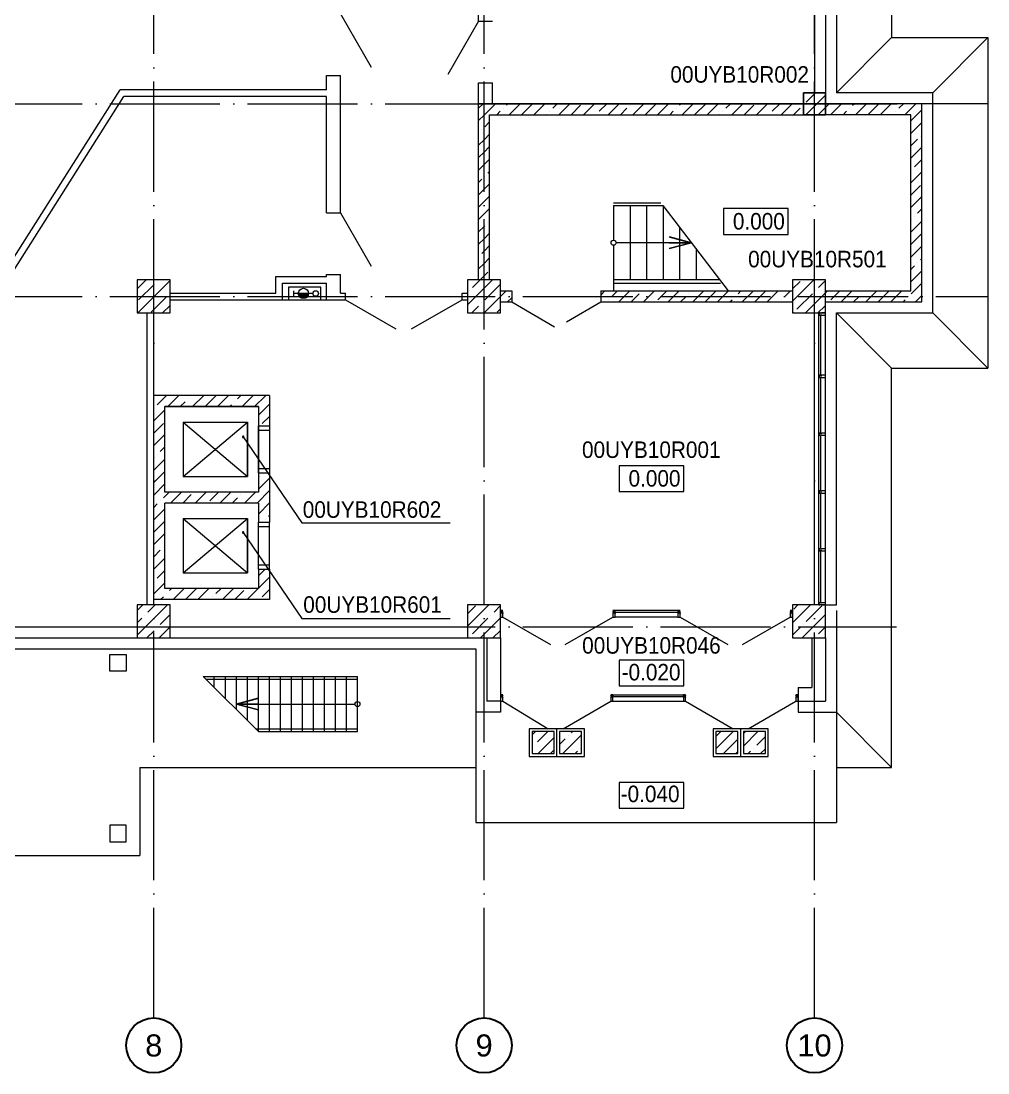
# Model space of a CAD drawing. Header units: millimetres. Extents: x 2259 to 76961, y 1004 to 49531.
# Drawn here: x 51649 to 69209, y 1004 to 20102 of the extents above; entities that cross this region are included whole.
import ezdxf
from ezdxf.enums import TextEntityAlignment as Align

# ---------------------------------------------------------------- set-up
doc = ezdxf.new("R2010")
doc.units = ezdxf.units.MM
doc.linetypes.add('OSEV', pattern=[25, 20, -2.5, 0, -2.5])
doc.layers.add('Подложки', color=252, linetype='Continuous', lineweight=5)
doc.styles.add('Arial 3', font='arial.ttf', dxfattribs={"height": 3})
doc.styles.add('ROOPPUR', font='arial.ttf', dxfattribs={"width": 0.7})

# ---------------------------------------------------------------- blocks, each defined once
blk = doc.blocks.new('ПЛАН НА ОТМ. 0.000')
at = {"layer": 'Подложки', "color": 252, "linetype": 'OSEV', "lineweight": 0}
for p, q in [((420, -70.981), (420, 360)), ((480, -70.981), (480, 360)), ((540, -70.981), (540, 360)), ((-88, 95), (555, 95)), ((-88, 60), (571.5, 60)), ((-88, 0), (554.902, 0))]:
    blk.add_line(p, q, dxfattribs=at)
at = {"layer": 'Подложки', "color": 253, "linetype": 'Continuous', "lineweight": 5}
for p, q in [((554, 226), (554, 107)), ((542, 128), (542, 93)), ((544, 128), (544, 97)), ((479, 110), (479, 117)), ((540, 117), (540, 97)), ((453.9, 111.3), (459.5, 101.601)), ((479, 110), (473.4, 100.301)), ((479, 110), (481.5, 110)), ((544, 97), (554, 107)), ((554, 107), (571.5, 107)), ((561.5, 97), (571.5, 107)), ((571.5, 107), (571.5, 56.74)), ((571.5, 107), (571.5, 47)), ((451.4, 97.5), (451.4, 100.1)), ((451.4, 100.1), (453.9, 100.1)), ((453.9, 75.2), (453.9, 100.1)), ((390.5, 60.6), (413.9, 97.5)), ((451.4, 97.5), (413.9, 97.5)), ((479, 63), (479, 98.8)), ((479, 98.8), (480.2, 98.8)), ((479, 98.8), (481.5, 98.8)), ((481.5, 95), (481.5, 98.8)), ((391.16, 59.4), (414.56, 96.3)), ((451.4, 96.3), (414.56, 96.3)), ((451.4, 75.2), (451.4, 96.3)), ((538, 97), (542, 97)), ((538, 93), (538, 97)), ((542, 97), (538, 97)), ((538, 97), (538, 93)), ((538, 93), (538, 97)), ((538, 97), (542, 97)), ((538.491, 95.3), (540, 96.809)), ((540, 96.809), (540.191, 97)), ((540.436, 95), (542, 96.564)), ((542, 97), (542, 93)), ((542, 93), (542, 97)), ((542, 97), (542, 93)), ((561.5, 97), (544, 97)), ((561.494, 57), (561.494, 97)), ((571.5, 95), (479, 95)), ((479, 95), (538, 95)), ((479, 94.18), (479.82, 95)), ((480, 92.935), (482.065, 95)), ((482.31, 93), (482.926, 93.616)), ((483.487, 94.177), (483.487, 94.177)), ((484.048, 94.739), (484.31, 95)), ((484.555, 93), (486.555, 95)), ((486.8, 93), (488.8, 95)), ((489.045, 93), (491.045, 95)), ((491.906, 93.616), (491.906, 93.616)), ((492.467, 94.177), (493.29, 95)), ((493.535, 93), (495.535, 95)), ((495.78, 93), (497.519, 94.739)), ((498.025, 93), (500.025, 95)), ((500.886, 93.616), (502.27, 95)), ((502.515, 93), (504.515, 95)), ((504.76, 93), (505.938, 94.177)), ((506.499, 94.739), (506.499, 94.739)), ((507.005, 93), (509.005, 95)), ((509.305, 93.055), (511.251, 95)), ((511.496, 93), (513.496, 95)), ((513.741, 93), (514.357, 93.616)), ((514.918, 94.177), (514.918, 94.177)), ((515.479, 94.739), (515.741, 95)), ((515.986, 93), (517.986, 95)), ((518.231, 93), (520.231, 95)), ((520.476, 93), (522.476, 95)), ((523.337, 93.616), (523.337, 93.616)), ((523.898, 94.177), (524.721, 95)), ((524.966, 93), (526.966, 95)), ((527.211, 93), (528.95, 94.739)), ((529.456, 93), (531.456, 95)), ((532.317, 93.616), (533.701, 95)), ((533.946, 93), (535.946, 95)), ((536.191, 93), (537.369, 94.177)), ((537.93, 94.739), (537.93, 94.739)), ((538.436, 93), (540, 94.564)), ((540, 94.564), (540.436, 95)), ((540.736, 93.055), (542, 94.319)), ((559.5, 95), (542, 95)), ((542, 94.319), (542.681, 95)), ((542.926, 93), (544.926, 95)), ((545.172, 93), (545.788, 93.616)), ((546.349, 94.177), (546.349, 94.177)), ((546.91, 94.739), (547.172, 95)), ((547.417, 93), (549.417, 95)), ((549.662, 93), (551.662, 95)), ((551.907, 93), (553.907, 95)), ((554.768, 93.616), (554.768, 93.616)), ((555.329, 94.177), (556.152, 95)), ((556.397, 93), (558.397, 95)), ((557.574, 91.932), (559.5, 93.858)), ((559.5, 59), (559.5, 95)), ((479, 91.935), (480, 92.935)), ((480.12, 90.81), (481, 91.69)), ((481, 63), (481, 93)), ((481, 93), (538, 93)), ((491.29, 93), (491.345, 93.055)), ((500.325, 93.055), (500.325, 93.055)), ((522.721, 93), (522.776, 93.055)), ((531.756, 93.055), (531.756, 93.055)), ((542, 93), (538, 93)), ((538, 93), (542, 93)), ((542, 93), (538, 93)), ((557.5, 93), (542, 93)), ((554.152, 93), (554.207, 93.055)), ((557.5, 61), (557.5, 93)), ((479.558, 90.249), (479.558, 90.249)), ((557.5, 89.613), (559.5, 91.613)), ((479, 87.445), (480, 88.445)), ((480, 88.445), (481, 89.445)), ((557.5, 87.368), (558.697, 88.565)), ((559.258, 89.126), (559.258, 89.126)), ((479, 85.2), (480, 86.2)), ((480, 86.2), (481, 87.2)), ((557.5, 85.123), (559.5, 87.123)), ((480, 83.955), (481, 84.955)), ((558.136, 83.513), (559.5, 84.878)), ((479, 82.955), (480, 83.955)), ((480.681, 82.391), (481, 82.71)), ((557.5, 80.633), (559.5, 82.633)), ((557.574, 82.952), (557.574, 82.952)), ((479, 80.71), (479.558, 81.268)), ((480, 79.465), (481, 80.465)), ((480.12, 81.83), (480.12, 81.83)), ((479, 78.465), (480, 79.465)), ((557.5, 78.388), (559.258, 80.146)), ((479, 76.22), (480, 77.22)), ((480, 77.22), (481, 78.22)), ((503.5, 77.002), (512.067, 77.002)), ((503.5, 76.502), (512.45, 76.502)), ((503.5, 76.502), (503.5, 70.232)), ((506.5, 76.502), (506.5, 63.002)), ((509.5, 76.502), (509.5, 63.002)), ((512.45, 76.502), (524.317, 61)), ((512.5, 76.437), (512.5, 63.002)), ((557.5, 76.143), (559.5, 78.143)), ((451.4, 75.2), (453.9, 75.2)), ((453.9, 75.2), (459.5, 65.501)), ((479, 73.975), (480, 74.975)), ((480, 74.975), (481, 75.975)), ((558.136, 74.533), (558.136, 74.533)), ((558.697, 75.094), (559.5, 75.898)), ((479, 71.73), (480, 72.73)), ((480, 72.73), (480.12, 72.849)), ((480.681, 73.411), (480.681, 73.411)), ((557.5, 73.898), (557.574, 73.972)), ((557.5, 71.652), (559.5, 73.652)), ((480, 70.485), (481, 71.485)), ((515.5, 72.491), (515.5, 63.002)), ((557.5, 69.407), (559.5, 71.407)), ((479, 69.485), (480, 70.485)), ((480, 68.24), (481, 69.24)), ((503.5, 69.301), (503.5, 63.002)), ((557.5, 67.162), (559.5, 69.162)), ((479.558, 67.798), (480, 68.24)), ((480, 65.995), (481, 66.995)), ((518.5, 68.599), (518.5, 63.002)), ((559.258, 66.675), (559.5, 66.917)), ((479, 64.995), (480, 65.995)), ((557.5, 64.917), (558.136, 65.553)), ((558.697, 66.114), (558.697, 66.114)), ((442.2, 60.6), (442.2, 63.6)), ((442.2, 63.6), (451.4, 63.6)), ((451.4, 63.6), (451.4, 64)), ((451.4, 64), (453.9, 64)), ((453.9, 60.6), (453.9, 64)), ((479.251, 63), (480, 63.749)), ((480, 63.749), (480.681, 64.43)), ((557.5, 62.672), (559.5, 64.672)), ((423, 63), (417, 63)), ((417, 63), (417, 57)), ((417, 61.366), (418.634, 63)), ((417.124, 57), (423, 62.876)), ((417.258, 59.379), (420.064, 62.185)), ((420.625, 62.746), (420.625, 62.746)), ((423, 57), (423, 63)), ((443.4, 59.4), (443.4, 62.4)), ((443.4, 62.4), (451.4, 62.4)), ((450.35, 61.7), (444.45, 61.7)), ((444.45, 61.7), (444.45, 59.4)), ((450.35, 59.4), (450.35, 61.7)), ((451.4, 59.4), (451.4, 62.4)), ((483, 63), (477, 63)), ((477, 63), (477, 57)), ((477, 62.995), (477.005, 63)), ((477, 58.504), (481.496, 63)), ((477.874, 61.624), (479.251, 63)), ((480.12, 59.379), (482.926, 62.185)), ((483, 57), (483, 63)), ((522.784, 63.002), (503.5, 63.002)), ((503.5, 63.002), (503.5, 61)), ((503.5, 62.435), (522.899, 62.435)), ((542, 63), (536, 63)), ((536, 63), (536, 57)), ((536, 59.133), (539.867, 63)), ((542, 63), (536, 63)), ((536, 63), (536, 57)), ((542, 63), (536, 63)), ((536, 63), (536, 57)), ((542, 63), (536, 63)), ((536, 63), (536, 57)), ((536, 61.378), (537.369, 62.746)), ((540.736, 61.624), (542, 62.888)), ((542, 57), (542, 63)), ((542, 57), (542, 63)), ((542, 57), (542, 63)), ((542, 57), (542, 63)), ((557.574, 60.501), (559.5, 62.427)), ((419.503, 57.134), (422.309, 59.94)), ((422.87, 60.501), (422.87, 60.501)), ((423, 60.6), (442.2, 60.6)), ((423, 59.4), (443.4, 59.4)), ((443.4, 59.4), (444.45, 59.4)), ((444.45, 59.4), (450.35, 59.4)), ((445.45, 60.05), (445.45, 61.05)), ((448.904, 60.55), (445.45, 60.55)), ((450.35, 59.4), (451.4, 59.4)), ((451.4, 59.4), (454.8, 59.4)), ((453.9, 60.6), (454.8, 60.6)), ((454.8, 59.4), (454.8, 60.6)), ((454.8, 59.4), (463.98, 54.1)), ((466.82, 54.1), (476, 59.4)), ((476, 60.6), (477, 60.6)), ((476, 59.4), (476, 60.6)), ((476, 59.4), (477, 59.4)), ((477.313, 61.063), (477.313, 61.063)), ((479.986, 57), (483, 60.014)), ((483, 61), (485, 61)), ((483, 61), (485, 61)), ((483, 60.014), (483.986, 61)), ((484.231, 59), (485, 59.769)), ((485, 61), (485, 59)), ((485, 61), (485, 59)), ((501.2, 61), (501.2, 59)), ((501.2, 61), (536, 61)), ((501.2, 60.254), (501.946, 61)), ((502.57, 59.379), (502.57, 59.379)), ((503.131, 59.94), (504.191, 61)), ((504.436, 59), (506.436, 61)), ((506.681, 59), (508.183, 60.501)), ((508.926, 59), (510.926, 61)), ((511.55, 59.379), (513.172, 61)), ((513.417, 59), (515.417, 61)), ((515.662, 59), (516.602, 59.94)), ((517.163, 60.501), (517.163, 60.501)), ((517.907, 59), (519.907, 61)), ((520.152, 59), (522.152, 61)), ((522.397, 59), (524.397, 61)), ((524.642, 59), (525.021, 59.379)), ((525.582, 59.94), (525.582, 59.94)), ((526.143, 60.501), (526.642, 61)), ((526.887, 59), (528.887, 61)), ((529.132, 59), (531.132, 61)), ((531.377, 59), (533.377, 61)), ((534.001, 59.379), (534.001, 59.379)), ((534.562, 59.94), (535.622, 61)), ((536.807, 57.695), (539.614, 60.501)), ((538.357, 57), (542, 60.643)), ((540.175, 61.063), (540.175, 61.063)), ((541.994, 61), (557.494, 61)), ((542, 60.643), (542.357, 61)), ((542.981, 59.379), (544.602, 61)), ((544.848, 59), (546.848, 61)), ((547.093, 59), (548.033, 59.94)), ((548.594, 60.501), (548.594, 60.501)), ((549.338, 59), (551.338, 61)), ((551.583, 59), (553.583, 61)), ((553.828, 59), (555.828, 61)), ((556.073, 59), (556.452, 59.379)), ((557.013, 59.94), (557.013, 59.94)), ((558.318, 59), (559.5, 60.182)), ((421.614, 57), (423, 58.386)), ((477.741, 57), (478.997, 58.256)), ((479.558, 58.818), (479.558, 58.818)), ((482.365, 57.134), (483, 57.769)), ((483, 59), (485, 59)), ((483, 59), (485, 59)), ((485, 59), (492.794, 54.5)), ((494.965, 55.4), (501.2, 59)), ((501.2, 59), (536, 59)), ((535.867, 59), (536, 59.133)), ((540.602, 57), (541.859, 58.256)), ((542, 59), (559.5, 59)), ((417, 57), (423, 57)), ((418.8, 4), (418.8, 57)), ((420, 4), (420, 57)), ((477, 57), (483, 57)), ((536, 57), (542, 57)), ((536, 57), (542, 57)), ((536, 57), (542, 57)), ((536, 57), (542, 57)), ((536.246, 57.134), (536.246, 57.134)), ((540, 4), (540, 57)), ((540.8, 4), (540.8, 57)), ((540.835, 57), (540.8, 57)), ((540.8, 57), (540.8, 56.6)), ((540.8, 56.6), (540.835, 56.6)), ((540.815, 56.95), (540.815, 56.98)), ((540.815, 56.98), (540.835, 56.98)), ((540.95, 56.95), (540.815, 56.95)), ((540.815, 56.62), (540.815, 56.65)), ((540.815, 56.65), (540.95, 56.65)), ((540.835, 56.62), (540.815, 56.62)), ((540.835, 56.98), (540.835, 57)), ((540.835, 56.6), (540.835, 56.62)), ((540.99, 57), (540.93, 57)), ((540.93, 57), (540.93, 56.98)), ((540.93, 56.98), (540.95, 56.98)), ((540.95, 56.62), (540.93, 56.62)), ((540.93, 56.62), (540.93, 56.6)), ((540.93, 56.6), (540.99, 56.6)), ((540.95, 56.98), (540.95, 56.95)), ((540.95, 56.65), (540.95, 56.62)), ((540.97, 56.95), (540.97, 56.98)), ((540.97, 56.98), (540.99, 56.98)), ((541.18, 56.95), (540.97, 56.95)), ((540.97, 56.62), (540.97, 56.65)), ((540.97, 56.65), (541.18, 56.65)), ((540.99, 56.62), (540.97, 56.62)), ((540.99, 56.98), (540.99, 57)), ((540.99, 56.6), (540.99, 56.62)), ((541.123, 45.65), (541.123, 56.65)), ((541.22, 57), (541.16, 57)), ((541.16, 57), (541.16, 56.98)), ((541.16, 56.98), (541.18, 56.98)), ((541.18, 56.62), (541.16, 56.62)), ((541.16, 56.62), (541.16, 56.6)), ((541.16, 56.6), (541.22, 56.6)), ((541.18, 56.98), (541.18, 56.95)), ((541.18, 56.65), (541.18, 56.62)), ((541.2, 56.95), (541.2, 56.98)), ((541.2, 56.98), (541.22, 56.98)), ((541.335, 56.95), (541.2, 56.95)), ((541.2, 56.62), (541.2, 56.65)), ((541.2, 56.65), (541.335, 56.65)), ((541.22, 56.62), (541.2, 56.62)), ((541.22, 56.98), (541.22, 57)), ((541.22, 56.6), (541.22, 56.62)), ((542, 57), (541.315, 57)), ((541.315, 57), (541.315, 56.98)), ((541.315, 56.98), (541.335, 56.98)), ((541.335, 56.62), (541.315, 56.62)), ((541.315, 56.62), (541.315, 56.6)), ((541.315, 56.6), (542, 56.6)), ((541.335, 56.98), (541.335, 56.95)), ((541.335, 56.65), (541.335, 56.62)), ((542, 4), (542, 57)), ((542, 56.6), (542, 57)), ((544.009, 4), (544.009, 57)), ((544.009, 57), (554, 47)), ((544.009, 57), (561.494, 57)), ((561.5, 57), (571.5, 47)), ((554, 47), (571.5, 47)), ((554, -25.5), (554, 47)), ((540.835, 45.7), (540.8, 45.7)), ((540.8, 45.7), (540.8, 45.3)), ((540.8, 45.3), (540.835, 45.3)), ((540.815, 45.65), (540.815, 45.68)), ((540.815, 45.68), (540.835, 45.68)), ((540.95, 45.65), (540.815, 45.65)), ((540.815, 45.32), (540.815, 45.35)), ((540.815, 45.35), (540.95, 45.35)), ((540.835, 45.32), (540.815, 45.32)), ((540.835, 45.68), (540.835, 45.7)), ((540.835, 45.3), (540.835, 45.32)), ((540.99, 45.7), (540.93, 45.7)), ((540.93, 45.7), (540.93, 45.68)), ((540.93, 45.68), (540.95, 45.68)), ((540.95, 45.32), (540.93, 45.32)), ((540.93, 45.32), (540.93, 45.3)), ((540.93, 45.3), (540.99, 45.3)), ((540.95, 45.68), (540.95, 45.65)), ((540.95, 45.35), (540.95, 45.32)), ((540.97, 45.65), (540.97, 45.68)), ((540.97, 45.68), (540.99, 45.68)), ((541.18, 45.65), (540.97, 45.65)), ((540.97, 45.32), (540.97, 45.35)), ((540.97, 45.35), (541.18, 45.35)), ((540.99, 45.32), (540.97, 45.32)), ((540.99, 45.68), (540.99, 45.7)), ((540.99, 45.3), (540.99, 45.32)), ((541.132, 35.15), (541.132, 45.35)), ((541.22, 45.7), (541.16, 45.7)), ((541.16, 45.7), (541.16, 45.68)), ((541.16, 45.68), (541.18, 45.68)), ((541.18, 45.32), (541.16, 45.32)), ((541.16, 45.32), (541.16, 45.3)), ((541.16, 45.3), (541.22, 45.3)), ((541.18, 45.68), (541.18, 45.65)), ((541.18, 45.35), (541.18, 45.32)), ((541.2, 45.65), (541.2, 45.68)), ((541.2, 45.68), (541.22, 45.68)), ((541.335, 45.65), (541.2, 45.65)), ((541.2, 45.32), (541.2, 45.35)), ((541.2, 45.35), (541.335, 45.35)), ((541.22, 45.32), (541.2, 45.32)), ((541.22, 45.68), (541.22, 45.7)), ((541.22, 45.3), (541.22, 45.32)), ((542, 45.7), (541.315, 45.7)), ((541.315, 45.7), (541.315, 45.68)), ((541.315, 45.68), (541.335, 45.68)), ((541.335, 45.32), (541.315, 45.32)), ((541.315, 45.32), (541.315, 45.3)), ((541.315, 45.3), (542, 45.3)), ((541.335, 45.68), (541.335, 45.65)), ((541.335, 45.35), (541.335, 45.32)), ((542, 45.3), (542, 45.7)), ((441, 42), (420, 42)), ((420, 5), (420, 42)), ((420, 41.916), (420.084, 42)), ((420.625, 40.296), (422.329, 42)), ((422.575, 40), (424.575, 42)), ((424.82, 40), (425.677, 40.857)), ((426.238, 41.418), (426.238, 41.418)), ((426.799, 41.98), (426.82, 42)), ((427.065, 40), (429.065, 42)), ((429.31, 40), (431.31, 42)), ((431.555, 40), (433.555, 42)), ((433.8, 40), (434.096, 40.296)), ((434.657, 40.857), (434.657, 40.857)), ((435.218, 41.418), (435.8, 42)), ((436.045, 40), (438.045, 42)), ((438.29, 40), (440.27, 41.98)), ((439, 38.465), (441, 40.465)), ((441, 42), (441, 36.5)), ((420, 37.425), (422, 39.425)), ((420.064, 39.735), (420.064, 39.735)), ((422, 24.5), (422, 40)), ((439, 40), (422, 40)), ((422, 40), (439, 40)), ((422, 24.5), (422, 40)), ((439, 40), (439, 36.5)), ((439, 40), (439, 36.5)), ((439, 38.2), (439, 27.3)), ((439.708, 36.928), (441, 38.22)), ((420, 35.18), (421.748, 36.928)), ((425.35, 37.2), (425.35, 27.3)), ((425.35, 37.2), (437, 37.2)), ((425.35, 37.2), (437, 27.3)), ((425.35, 27.3), (437, 37.2)), ((437, 27.3), (437, 37.2)), ((437, 27.3), (437, 37.2)), ((437, 27.3), (437, 37.2)), ((437, 37.2), (437, 27.3)), ((439, 28), (439, 36.5)), ((439, 36.5), (441, 36.5)), ((439, 36.5), (439, 28)), ((441, 36.5), (441, 28)), ((420, 32.935), (422, 34.935)), ((436.227, 34.5), (446.871, 18.894)), ((439, 35.75), (441, 35.75)), ((540.835, 35.2), (540.8, 35.2)), ((540.8, 35.2), (540.8, 34.8)), ((540.8, 34.8), (540.835, 34.8)), ((540.815, 35.15), (540.815, 35.18)), ((540.815, 35.18), (540.835, 35.18)), ((540.95, 35.15), (540.815, 35.15)), ((540.815, 34.82), (540.815, 34.85)), ((540.815, 34.85), (540.95, 34.85)), ((540.835, 34.82), (540.815, 34.82)), ((540.835, 35.18), (540.835, 35.2)), ((540.835, 34.8), (540.835, 34.82)), ((540.99, 35.2), (540.93, 35.2)), ((540.93, 35.2), (540.93, 35.18)), ((540.93, 35.18), (540.95, 35.18)), ((540.95, 34.82), (540.93, 34.82)), ((540.93, 34.82), (540.93, 34.8)), ((540.93, 34.8), (540.99, 34.8)), ((540.95, 35.18), (540.95, 35.15)), ((540.95, 34.85), (540.95, 34.82)), ((540.97, 35.15), (540.97, 35.18)), ((540.97, 35.18), (540.99, 35.18)), ((541.18, 35.15), (540.97, 35.15)), ((540.97, 34.82), (540.97, 34.85)), ((540.97, 34.85), (541.18, 34.85)), ((540.99, 34.82), (540.97, 34.82)), ((540.99, 35.18), (540.99, 35.2)), ((540.99, 34.8), (540.99, 34.82)), ((541.132, 24.65), (541.132, 34.85)), ((541.22, 35.2), (541.16, 35.2)), ((541.16, 35.2), (541.16, 35.18)), ((541.16, 35.18), (541.18, 35.18)), ((541.18, 34.82), (541.16, 34.82)), ((541.16, 34.82), (541.16, 34.8)), ((541.16, 34.8), (541.22, 34.8)), ((541.18, 35.18), (541.18, 35.15)), ((541.18, 34.85), (541.18, 34.82)), ((541.2, 35.15), (541.2, 35.18)), ((541.2, 35.18), (541.22, 35.18)), ((541.335, 35.15), (541.2, 35.15)), ((541.2, 34.82), (541.2, 34.85)), ((541.2, 34.85), (541.335, 34.85)), ((541.22, 34.82), (541.2, 34.82)), ((541.22, 35.18), (541.22, 35.2)), ((541.22, 34.8), (541.22, 34.82)), ((542, 35.2), (541.315, 35.2)), ((541.315, 35.2), (541.315, 35.18)), ((541.315, 35.18), (541.335, 35.18)), ((541.335, 34.82), (541.315, 34.82)), ((541.315, 34.82), (541.315, 34.8)), ((541.315, 34.8), (542, 34.8)), ((541.335, 35.18), (541.335, 35.15)), ((541.335, 34.85), (541.335, 34.82)), ((542, 34.8), (542, 35.2)), ((421.187, 31.877), (422, 32.69)), ((420, 30.69), (420.064, 30.754)), ((420.625, 31.316), (420.625, 31.316)), ((420, 28.445), (422, 30.445)), ((439, 28.75), (441, 28.75)), ((420, 26.2), (422, 28.2)), ((425.35, 27.3), (437, 27.3)), ((439, 28), (441, 28)), ((439, 28), (439, 24.5)), ((439, 28), (439, 24.5)), ((439, 27.24), (439.147, 27.387)), ((439, 27.3), (439, 26.3)), ((439, 24.995), (441, 26.995)), ((439.708, 27.948), (439.708, 27.948)), ((441, 28), (441, 19)), ((420, 23.955), (422, 25.955)), ((421.748, 23.458), (422.79, 24.5)), ((439, 24.5), (422, 24.5)), ((439, 24.5), (422, 24.5)), ((423.035, 22.5), (425.035, 24.5)), ((425.28, 22.5), (426.799, 24.019)), ((427.525, 22.5), (429.525, 24.5)), ((430.167, 22.897), (431.77, 24.5)), ((432.015, 22.5), (434.015, 24.5)), ((434.26, 22.5), (435.218, 23.458)), ((435.78, 24.019), (435.78, 24.019)), ((436.505, 22.5), (438.505, 24.5)), ((438.751, 22.5), (441, 24.749)), ((540.835, 24.7), (540.8, 24.7)), ((540.8, 24.7), (540.8, 24.3)), ((540.8, 24.3), (540.835, 24.3)), ((540.815, 24.65), (540.815, 24.68)), ((540.815, 24.68), (540.835, 24.68)), ((540.95, 24.65), (540.815, 24.65)), ((540.815, 24.32), (540.815, 24.35)), ((540.815, 24.35), (540.95, 24.35)), ((540.835, 24.32), (540.815, 24.32)), ((540.835, 24.68), (540.835, 24.7)), ((540.835, 24.3), (540.835, 24.32)), ((540.99, 24.7), (540.93, 24.7)), ((540.93, 24.7), (540.93, 24.68)), ((540.93, 24.68), (540.95, 24.68)), ((540.95, 24.32), (540.93, 24.32)), ((540.93, 24.32), (540.93, 24.3)), ((540.93, 24.3), (540.99, 24.3)), ((540.95, 24.68), (540.95, 24.65)), ((540.95, 24.35), (540.95, 24.32)), ((540.97, 24.65), (540.97, 24.68)), ((540.97, 24.68), (540.99, 24.68)), ((541.18, 24.65), (540.97, 24.65)), ((540.97, 24.32), (540.97, 24.35)), ((540.97, 24.35), (541.18, 24.35)), ((540.99, 24.32), (540.97, 24.32)), ((540.99, 24.68), (540.99, 24.7)), ((540.99, 24.3), (540.99, 24.32)), ((541.132, 14.15), (541.132, 24.35)), ((541.22, 24.7), (541.16, 24.7)), ((541.16, 24.7), (541.16, 24.68)), ((541.16, 24.68), (541.18, 24.68)), ((541.18, 24.32), (541.16, 24.32)), ((541.16, 24.32), (541.16, 24.3)), ((541.16, 24.3), (541.22, 24.3)), ((541.18, 24.68), (541.18, 24.65)), ((541.18, 24.35), (541.18, 24.32)), ((541.2, 24.65), (541.2, 24.68)), ((541.2, 24.68), (541.22, 24.68)), ((541.335, 24.65), (541.2, 24.65)), ((541.2, 24.32), (541.2, 24.35)), ((541.2, 24.35), (541.335, 24.35)), ((541.22, 24.32), (541.2, 24.32)), ((541.22, 24.68), (541.22, 24.7)), ((541.22, 24.3), (541.22, 24.32)), ((542, 24.7), (541.315, 24.7)), ((541.315, 24.7), (541.315, 24.68)), ((541.315, 24.68), (541.335, 24.68)), ((541.335, 24.32), (541.315, 24.32)), ((541.315, 24.32), (541.315, 24.3)), ((541.315, 24.3), (542, 24.3)), ((541.335, 24.68), (541.335, 24.65)), ((541.335, 24.35), (541.335, 24.32)), ((542, 24.3), (542, 24.7)), ((420, 21.71), (420.625, 22.335)), ((420, 19.465), (422, 21.465)), ((421.187, 22.897), (421.187, 22.897)), ((422, 7), (422, 22.5)), ((439, 22.5), (422, 22.5)), ((439, 20.504), (441, 22.504)), ((439, 22.5), (439, 19)), ((420.064, 17.284), (422, 19.22)), ((425.35, 19.7), (425.35, 9.8)), ((425.35, 19.7), (437, 19.7)), ((425.35, 19.7), (437, 9.8)), ((425.35, 9.8), (437, 19.7)), ((437, 9.8), (437, 19.7)), ((437, 9.8), (437, 19.7)), ((437, 9.8), (437, 19.7)), ((437, 19.7), (437, 9.8)), ((440.27, 19.529), (440.27, 19.529)), ((440.831, 20.09), (441, 20.259)), ((439, 10.5), (439, 19)), ((439, 19), (441, 19)), ((439, 18.25), (441, 18.25)), ((441, 10.5), (441, 19)), ((446.871, 18.894), (473.814, 18.894)), ((420, 14.975), (422, 16.975)), ((436.227, 17.153), (446.871, 1.547)), ((420, 12.73), (421.187, 13.916)), ((421.748, 14.478), (421.748, 14.478)), ((540.835, 14.2), (540.8, 14.2)), ((540.8, 14.2), (540.8, 13.8)), ((540.8, 13.8), (540.835, 13.8)), ((540.815, 14.15), (540.815, 14.18)), ((540.815, 14.18), (540.835, 14.18)), ((540.95, 14.15), (540.815, 14.15)), ((540.815, 13.82), (540.815, 13.85)), ((540.815, 13.85), (540.95, 13.85)), ((540.835, 13.82), (540.815, 13.82)), ((540.835, 14.18), (540.835, 14.2)), ((540.835, 13.8), (540.835, 13.82)), ((540.99, 14.2), (540.93, 14.2)), ((540.93, 14.2), (540.93, 14.18)), ((540.93, 14.18), (540.95, 14.18)), ((540.95, 13.82), (540.93, 13.82)), ((540.93, 13.82), (540.93, 13.8)), ((540.93, 13.8), (540.99, 13.8)), ((540.95, 14.18), (540.95, 14.15)), ((540.95, 13.85), (540.95, 13.82)), ((540.97, 14.15), (540.97, 14.18)), ((540.97, 14.18), (540.99, 14.18)), ((541.18, 14.15), (540.97, 14.15)), ((540.97, 13.82), (540.97, 13.85)), ((540.97, 13.85), (541.18, 13.85)), ((540.99, 13.82), (540.97, 13.82)), ((540.99, 14.18), (540.99, 14.2)), ((540.99, 13.8), (540.99, 13.82)), ((541.132, 4.35), (541.132, 13.85)), ((541.22, 14.2), (541.16, 14.2)), ((541.16, 14.2), (541.16, 14.18)), ((541.16, 14.18), (541.18, 14.18)), ((541.18, 13.82), (541.16, 13.82)), ((541.16, 13.82), (541.16, 13.8)), ((541.16, 13.8), (541.22, 13.8)), ((541.18, 14.18), (541.18, 14.15)), ((541.18, 13.85), (541.18, 13.82)), ((541.2, 14.15), (541.2, 14.18)), ((541.2, 14.18), (541.22, 14.18)), ((541.335, 14.15), (541.2, 14.15)), ((541.2, 13.82), (541.2, 13.85)), ((541.2, 13.85), (541.335, 13.85)), ((541.22, 13.82), (541.2, 13.82)), ((541.22, 14.18), (541.22, 14.2)), ((541.22, 13.8), (541.22, 13.82)), ((542, 14.2), (541.315, 14.2)), ((541.315, 14.2), (541.315, 14.18)), ((541.315, 14.18), (541.335, 14.18)), ((541.335, 13.82), (541.315, 13.82)), ((541.315, 13.82), (541.315, 13.8)), ((541.315, 13.8), (542, 13.8)), ((541.335, 14.18), (541.335, 14.15)), ((541.335, 13.85), (541.335, 13.82)), ((542, 13.8), (542, 14.2)), ((420, 10.485), (422, 12.485)), ((420.625, 8.865), (422, 10.24)), ((425.35, 9.8), (437, 9.8)), ((439, 11.25), (441, 11.25)), ((439, 10.5), (441, 10.5)), ((439, 10.5), (439, 7)), ((439, 9.279), (440.221, 10.5)), ((441, 10.5), (441, 5)), ((420, 5.995), (422, 7.995)), ((420.064, 8.304), (420.064, 8.304)), ((439, 7.034), (441, 9.034)), ((439, 7), (422, 7)), ((422.309, 6.059), (422.309, 6.059)), ((422.87, 6.62), (423.251, 7)), ((423.496, 5), (425.496, 7)), ((425.741, 5), (427.741, 7)), ((427.986, 5), (429.986, 7)), ((431.289, 6.059), (432.231, 7)), ((432.476, 5), (434.476, 7)), ((434.721, 5), (436.341, 6.62)), ((436.966, 5), (438.966, 7)), ((439.708, 5.497), (441, 6.789)), ((423.003, 4), (417.003, 4)), ((417.003, 4), (417.003, -2)), ((417.003, 2.998), (418.005, 4)), ((417.003, -1.492), (422.496, 4)), ((418.942, 2.691), (420.251, 4)), ((441, 5), (420, 5)), ((421.251, 5), (421.748, 5.497)), ((423.003, -2), (423.003, 4)), ((430.728, 5.497), (430.728, 5.497)), ((483, 4), (477, 4)), ((477, 4), (477, -2)), ((477, 0.133), (480.867, 4)), ((481.803, 2.691), (483, 3.888)), ((483, -2), (483, 4)), ((536, 0.761), (539.239, 4)), ((542, 4), (536, 4)), ((536, 4), (536, -2)), ((536.246, 3.252), (536.994, 4)), ((538.2, 4), (537.515, 4)), ((538.2, 4), (538.2, 4)), ((540.8, 4), (540.8, 4.4)), ((540.835, 4.4), (540.8, 4.4)), ((540.8, 4.4), (540.8, 4)), ((540.8, 4), (540.835, 4)), ((540.815, 4.35), (540.815, 4.38)), ((540.815, 4.38), (540.835, 4.38)), ((540.95, 4.35), (540.815, 4.35)), ((540.815, 4.02), (540.815, 4.05)), ((540.815, 4.05), (540.95, 4.05)), ((540.835, 4.02), (540.815, 4.02)), ((540.835, 4.38), (540.835, 4.4)), ((540.835, 4), (540.835, 4.02)), ((540.99, 4.4), (540.93, 4.4)), ((540.93, 4.4), (540.93, 4.38)), ((540.93, 4.38), (540.95, 4.38)), ((540.95, 4.02), (540.93, 4.02)), ((540.93, 4.02), (540.93, 4)), ((540.93, 4), (540.99, 4)), ((540.95, 4.38), (540.95, 4.35)), ((540.95, 4.05), (540.95, 4.02)), ((540.97, 4.35), (540.97, 4.38)), ((540.97, 4.38), (540.99, 4.38)), ((541.18, 4.35), (540.97, 4.35)), ((540.97, 4.02), (540.97, 4.05)), ((540.97, 4.05), (541.18, 4.05)), ((540.99, 4.02), (540.97, 4.02)), ((540.99, 4.38), (540.99, 4.4)), ((540.99, 4), (540.99, 4.02)), ((541.22, 4.4), (541.16, 4.4)), ((541.16, 4.4), (541.16, 4.38)), ((541.16, 4.38), (541.18, 4.38)), ((541.18, 4.02), (541.16, 4.02)), ((541.16, 4.02), (541.16, 4)), ((541.16, 4), (541.22, 4)), ((541.18, 4.38), (541.18, 4.35)), ((541.18, 4.05), (541.18, 4.02)), ((541.2, 4.35), (541.2, 4.38)), ((541.2, 4.38), (541.22, 4.38)), ((541.335, 4.35), (541.2, 4.35)), ((541.2, 4.02), (541.2, 4.05)), ((541.2, 4.05), (541.335, 4.05)), ((541.22, 4.02), (541.2, 4.02)), ((541.22, 4.38), (541.22, 4.4)), ((541.22, 4), (541.22, 4.02)), ((542, 4.4), (541.315, 4.4)), ((541.315, 4.4), (541.315, 4.38)), ((541.315, 4.38), (541.335, 4.38)), ((541.335, 4.02), (541.315, 4.02)), ((541.315, 4.02), (541.315, 4)), ((541.315, 4), (542, 4)), ((541.335, 4.38), (541.335, 4.35)), ((541.335, 4.05), (541.335, 4.02)), ((542, 4), (542, 4.4)), ((542, 4), (544, 4)), ((542, -2), (542, 4)), ((418.38, 2.13), (418.38, 2.13)), ((421.187, 0.446), (423.003, 2.263)), ((477, 2.378), (478.436, 3.814)), ((481.242, 2.13), (481.242, 2.13)), ((483.4, 3), (483, 3)), ((483, 3), (483, 2.965)), ((483, 2.965), (483.02, 2.965)), ((483.02, 2.87), (483, 2.87)), ((483, 2.87), (483, 2.81)), ((483, 2.81), (483.02, 2.81)), ((483.02, 2.64), (483, 2.64)), ((483, 2.64), (483, 2.58)), ((483, 2.58), (483.02, 2.58)), ((483.02, 2.485), (483, 2.485)), ((483, 2.485), (483, 1.8)), ((483.02, 2.965), (483.02, 2.985)), ((483.02, 2.985), (483.05, 2.985)), ((483.02, 2.85), (483.02, 2.87)), ((483.05, 2.85), (483.02, 2.85)), ((483.02, 2.81), (483.02, 2.83)), ((483.02, 2.83), (483.05, 2.83)), ((483.02, 2.62), (483.02, 2.64)), ((483.05, 2.62), (483.02, 2.62)), ((483.02, 2.58), (483.02, 2.6)), ((483.02, 2.6), (483.05, 2.6)), ((483.02, 2.465), (483.02, 2.485)), ((483.05, 2.465), (483.02, 2.465)), ((483.05, 2.985), (483.05, 2.85)), ((483.05, 2.83), (483.05, 2.62)), ((483.05, 2.6), (483.05, 2.465)), ((483.35, 2.85), (483.35, 2.985)), ((483.35, 2.985), (483.38, 2.985)), ((483.38, 2.85), (483.35, 2.85)), ((483.35, 2.62), (483.35, 2.83)), ((483.35, 2.83), (483.38, 2.83)), ((483.38, 2.62), (483.35, 2.62)), ((483.35, 2.465), (483.35, 2.6)), ((483.35, 2.6), (483.38, 2.6)), ((483.38, 2.465), (483.35, 2.465)), ((483.38, 2.985), (483.38, 2.965)), ((483.38, 2.965), (483.4, 2.965)), ((483.4, 2.87), (483.38, 2.87)), ((483.38, 2.87), (483.38, 2.85)), ((483.38, 2.83), (483.38, 2.81)), ((483.38, 2.81), (483.4, 2.81)), ((483.4, 2.64), (483.38, 2.64)), ((483.38, 2.64), (483.38, 2.62)), ((483.38, 2.6), (483.38, 2.58)), ((483.38, 2.58), (483.4, 2.58)), ((483.4, 2.485), (483.38, 2.485)), ((483.38, 2.485), (483.38, 2.465)), ((483.4, 2.965), (483.4, 3)), ((483.4, 2.81), (483.4, 2.87)), ((483.4, 2.58), (483.4, 2.64)), ((483.4, 1.8), (483.4, 2.485)), ((503.8, 3), (503.4, 3)), ((503.4, 3), (503.4, 2.965)), ((503.4, 2.965), (503.42, 2.965)), ((503.42, 2.87), (503.4, 2.87)), ((503.4, 2.87), (503.4, 2.81)), ((503.4, 2.81), (503.42, 2.81)), ((503.42, 2.64), (503.4, 2.64)), ((503.4, 2.64), (503.4, 2.58)), ((503.4, 2.58), (503.42, 2.58)), ((503.42, 2.485), (503.4, 2.485)), ((503.4, 2.485), (503.4, 1.8)), ((503.42, 2.965), (503.42, 2.985)), ((503.42, 2.985), (503.45, 2.985)), ((503.42, 2.85), (503.42, 2.87)), ((503.45, 2.85), (503.42, 2.85)), ((503.42, 2.81), (503.42, 2.83)), ((503.42, 2.83), (503.45, 2.83)), ((503.42, 2.62), (503.42, 2.64)), ((503.45, 2.62), (503.42, 2.62)), ((503.42, 2.58), (503.42, 2.6)), ((503.42, 2.6), (503.45, 2.6)), ((503.42, 2.465), (503.42, 2.485)), ((503.45, 2.465), (503.42, 2.465)), ((503.45, 2.985), (503.45, 2.85)), ((503.45, 2.83), (503.45, 2.62)), ((503.45, 2.6), (503.45, 2.465)), ((503.75, 2.85), (503.75, 2.985)), ((503.75, 2.985), (503.78, 2.985)), ((503.78, 2.85), (503.75, 2.85)), ((503.75, 2.62), (503.75, 2.83)), ((503.75, 2.83), (503.78, 2.83)), ((503.75, 2.677), (515.239, 2.677)), ((503.78, 2.62), (503.75, 2.62)), ((503.75, 2.465), (503.75, 2.6)), ((503.75, 2.6), (503.78, 2.6)), ((503.78, 2.465), (503.75, 2.465)), ((503.78, 2.985), (503.78, 2.965)), ((503.78, 2.965), (503.8, 2.965)), ((503.8, 2.87), (503.78, 2.87)), ((503.78, 2.87), (503.78, 2.85)), ((503.78, 2.83), (503.78, 2.81)), ((503.78, 2.81), (503.8, 2.81)), ((503.8, 2.64), (503.78, 2.64)), ((503.78, 2.64), (503.78, 2.62)), ((503.78, 2.6), (503.78, 2.58)), ((503.78, 2.58), (503.8, 2.58)), ((503.8, 2.485), (503.78, 2.485)), ((503.78, 2.485), (503.78, 2.465)), ((515.189, 3), (503.8, 3)), ((503.8, 2.965), (503.8, 3)), ((503.8, 2.81), (503.8, 2.87)), ((503.8, 2.58), (503.8, 2.64)), ((503.8, 1.8), (503.8, 2.485)), ((515.589, 3), (515.189, 3)), ((515.189, 3), (515.189, 2.965)), ((515.189, 2.965), (515.209, 2.965)), ((515.209, 2.87), (515.189, 2.87)), ((515.189, 2.87), (515.189, 2.81)), ((515.189, 2.81), (515.209, 2.81)), ((515.209, 2.64), (515.189, 2.64)), ((515.189, 2.64), (515.189, 2.58)), ((515.189, 2.58), (515.209, 2.58)), ((515.209, 2.485), (515.189, 2.485)), ((515.189, 2.485), (515.189, 1.8)), ((515.209, 2.965), (515.209, 2.985)), ((515.209, 2.985), (515.239, 2.985)), ((515.209, 2.85), (515.209, 2.87)), ((515.239, 2.85), (515.209, 2.85)), ((515.209, 2.81), (515.209, 2.83)), ((515.209, 2.83), (515.239, 2.83)), ((515.209, 2.62), (515.209, 2.64)), ((515.239, 2.62), (515.209, 2.62)), ((515.209, 2.58), (515.209, 2.6)), ((515.209, 2.6), (515.239, 2.6)), ((515.209, 2.465), (515.209, 2.485)), ((515.239, 2.465), (515.209, 2.465)), ((515.239, 2.985), (515.239, 2.85)), ((515.239, 2.83), (515.239, 2.62)), ((515.239, 2.6), (515.239, 2.465)), ((515.539, 2.85), (515.539, 2.985)), ((515.539, 2.985), (515.569, 2.985)), ((515.569, 2.85), (515.539, 2.85)), ((515.539, 2.62), (515.539, 2.83)), ((515.539, 2.83), (515.569, 2.83)), ((515.569, 2.62), (515.539, 2.62)), ((515.539, 2.465), (515.539, 2.6)), ((515.539, 2.6), (515.569, 2.6)), ((515.569, 2.465), (515.539, 2.465)), ((515.569, 2.985), (515.569, 2.965)), ((515.569, 2.965), (515.589, 2.965)), ((515.589, 2.87), (515.569, 2.87)), ((515.569, 2.87), (515.569, 2.85)), ((515.569, 2.83), (515.569, 2.81)), ((515.569, 2.81), (515.589, 2.81)), ((515.589, 2.64), (515.569, 2.64)), ((515.569, 2.64), (515.569, 2.62)), ((515.569, 2.6), (515.569, 2.58)), ((515.569, 2.58), (515.589, 2.58)), ((515.589, 2.485), (515.569, 2.485)), ((515.569, 2.485), (515.569, 2.465)), ((515.589, 2.965), (515.589, 3)), ((515.589, 2.81), (515.589, 2.87)), ((515.589, 2.58), (515.589, 2.64)), ((515.589, 1.8), (515.589, 2.485)), ((536, 3), (535.6, 3)), ((535.6, 3), (535.6, 2.965)), ((535.6, 2.965), (535.62, 2.965)), ((535.62, 2.87), (535.6, 2.87)), ((535.6, 2.87), (535.6, 2.81)), ((535.6, 2.81), (535.62, 2.81)), ((535.62, 2.64), (535.6, 2.64)), ((535.6, 2.64), (535.6, 2.58)), ((535.6, 2.58), (535.62, 2.58)), ((535.62, 2.485), (535.6, 2.485)), ((535.6, 2.485), (535.6, 1.8)), ((535.62, 2.965), (535.62, 2.985)), ((535.62, 2.985), (535.65, 2.985)), ((535.62, 2.85), (535.62, 2.87)), ((535.65, 2.85), (535.62, 2.85)), ((535.62, 2.81), (535.62, 2.83)), ((535.62, 2.83), (535.65, 2.83)), ((535.62, 2.62), (535.62, 2.64)), ((535.65, 2.62), (535.62, 2.62)), ((535.62, 2.58), (535.62, 2.6)), ((535.62, 2.6), (535.65, 2.6)), ((535.62, 2.465), (535.62, 2.485)), ((535.65, 2.465), (535.62, 2.465)), ((535.65, 2.985), (535.65, 2.85)), ((535.65, 2.83), (535.65, 2.62)), ((535.65, 2.6), (535.65, 2.465)), ((535.95, 2.85), (535.95, 2.985)), ((535.95, 2.985), (535.98, 2.985)), ((535.98, 2.85), (535.95, 2.85)), ((535.95, 2.62), (535.95, 2.83)), ((535.95, 2.83), (535.98, 2.83)), ((535.98, 2.62), (535.95, 2.62)), ((535.95, 2.465), (535.95, 2.6)), ((535.95, 2.6), (535.98, 2.6)), ((535.98, 2.465), (535.95, 2.465)), ((535.98, 2.985), (535.98, 2.965)), ((535.98, 2.965), (536, 2.965)), ((536, 2.87), (535.98, 2.87)), ((535.98, 2.87), (535.98, 2.85)), ((535.98, 2.83), (535.98, 2.81)), ((535.98, 2.81), (536, 2.81)), ((536, 2.64), (535.98, 2.64)), ((535.98, 2.64), (535.98, 2.62)), ((535.98, 2.6), (535.98, 2.58)), ((535.98, 2.58), (536, 2.58)), ((536, 2.485), (535.98, 2.485)), ((535.98, 2.485), (535.98, 2.465)), ((536, 2.965), (536, 3)), ((536, 2.81), (536, 2.87)), ((536, 2.58), (536, 2.64)), ((536, 1.8), (536, 2.485)), ((537.729, -2), (542, 2.271)), ((538.491, 1.007), (541.298, 3.814)), ((544, 3), (544, -15.5)), ((363.003, 0), (417.003, 0)), ((417.003, 0.753), (417.819, 1.569)), ((420.986, -2), (423.003, 0.018)), ((423.003, 0), (477, 0)), ((446.871, 1.547), (473.814, 1.547)), ((477.874, -1.238), (480.681, 1.569)), ((479.357, -2), (483, 1.643)), ((483, 1.8), (483.4, 1.8)), ((483.4, 1.8), (492.06, -3.2)), ((494.74, -3.2), (503.4, 1.8)), ((503.4, 1.8), (503.8, 1.8)), ((515.189, 1.8), (503.8, 1.8)), ((515.189, 1.8), (515.589, 1.8)), ((515.6, 1.8), (524.26, -3.2)), ((526.94, -3.2), (535.6, 1.8)), ((535.6, 1.8), (536, 1.8)), ((537.93, 0.446), (537.93, 0.446)), ((540.736, -1.238), (542, 0.026)), ((418.741, -2), (420.064, -0.677)), ((420.625, -0.115), (420.625, -0.115)), ((477.313, -1.799), (477.313, -1.799)), ((481.602, -2), (482.926, -0.677)), ((536, -1.484), (537.369, -0.115)), ((540.175, -1.799), (540.175, -1.799)), ((287.5, -2), (477.5, -2)), ((417.003, -2), (423.003, -2)), ((477, -2), (483, -2)), ((480.5, -2), (480.5, -13.5)), ((483, -2), (483, -15.5)), ((536, -2), (542, -2)), ((539.5, -2), (539.5, -11)), ((542, -2), (542, -13.5)), ((287.5, -4), (478.5, -4)), ((412, -5), (415, -5)), ((412, -8), (412, -5)), ((415, -5), (415, -8)), ((478.5, -4), (478.5, -15.5)), ((415, -8), (412, -8)), ((429, -9), (457, -9)), ((429, -9), (439, -19)), ((429.5, -9.5), (457, -9.5)), ((431, -11), (431, -9)), ((433, -13), (433, -9)), ((435, -15), (435, -9)), ((437, -17), (437, -9)), ((439, -19), (439, -9)), ((441, -19), (441, -9)), ((443, -19), (443, -9)), ((445, -19), (445, -9)), ((447, -19), (447, -9)), ((449, -19), (449, -9)), ((451, -19), (451, -9)), ((453, -19), (453, -9)), ((455, -19), (455, -9)), ((457, -19), (457, -9)), ((537, -11), (537, -15.5)), ((537, -11), (539.5, -11)), ((483.4, -12.3), (483, -12.3)), ((483, -12.3), (483, -12.335)), ((483, -12.335), (483.02, -12.335)), ((483.02, -12.43), (483, -12.43)), ((483, -12.43), (483, -12.49)), ((483, -12.49), (483.02, -12.49)), ((483.02, -12.66), (483, -12.66)), ((483, -12.66), (483, -12.72)), ((483, -12.72), (483.02, -12.72)), ((483.02, -12.815), (483, -12.815)), ((483, -12.815), (483, -13.5)), ((483.02, -12.335), (483.02, -12.315)), ((483.02, -12.315), (483.05, -12.315)), ((483.02, -12.45), (483.02, -12.43)), ((483.05, -12.45), (483.02, -12.45)), ((483.02, -12.49), (483.02, -12.47)), ((483.02, -12.47), (483.05, -12.47)), ((483.02, -12.68), (483.02, -12.66)), ((483.05, -12.68), (483.02, -12.68)), ((483.02, -12.72), (483.02, -12.7)), ((483.02, -12.7), (483.05, -12.7)), ((483.02, -12.835), (483.02, -12.815)), ((483.05, -12.835), (483.02, -12.835)), ((483.05, -12.315), (483.05, -12.45)), ((483.05, -12.47), (483.05, -12.68)), ((483.05, -12.7), (483.05, -12.835)), ((483.35, -12.45), (483.35, -12.315)), ((483.35, -12.315), (483.38, -12.315)), ((483.38, -12.45), (483.35, -12.45)), ((483.35, -12.68), (483.35, -12.47)), ((483.35, -12.47), (483.38, -12.47)), ((483.38, -12.68), (483.35, -12.68)), ((483.35, -12.835), (483.35, -12.7)), ((483.35, -12.7), (483.38, -12.7)), ((483.38, -12.835), (483.35, -12.835)), ((483.38, -12.315), (483.38, -12.335)), ((483.38, -12.335), (483.4, -12.335)), ((483.4, -12.43), (483.38, -12.43)), ((483.38, -12.43), (483.38, -12.45)), ((483.38, -12.47), (483.38, -12.49)), ((483.38, -12.49), (483.4, -12.49)), ((483.4, -12.66), (483.38, -12.66)), ((483.38, -12.66), (483.38, -12.68)), ((483.38, -12.7), (483.38, -12.72)), ((483.38, -12.72), (483.4, -12.72)), ((483.4, -12.815), (483.38, -12.815)), ((483.38, -12.815), (483.38, -12.835)), ((483.4, -12.335), (483.4, -12.3)), ((483.4, -12.49), (483.4, -12.43)), ((483.4, -12.72), (483.4, -12.66)), ((483.4, -13.5), (483.4, -12.815)), ((503, -12.3), (516.189, -12.3)), ((503.4, -12.3), (503, -12.3)), ((503, -12.3), (503, -12.335)), ((503, -12.335), (503.02, -12.335)), ((503.02, -12.43), (503, -12.43)), ((503, -12.43), (503, -12.49)), ((503, -12.49), (503.02, -12.49)), ((503.02, -12.66), (503, -12.66)), ((503, -12.66), (503, -12.72)), ((503, -12.72), (503.02, -12.72)), ((503.02, -12.815), (503, -12.815)), ((503, -12.815), (503, -13.5)), ((503.02, -12.335), (503.02, -12.315)), ((503.02, -12.315), (503.05, -12.315)), ((503.02, -12.45), (503.02, -12.43)), ((503.05, -12.45), (503.02, -12.45)), ((503.02, -12.49), (503.02, -12.47)), ((503.02, -12.47), (503.05, -12.47)), ((503.02, -12.68), (503.02, -12.66)), ((503.05, -12.68), (503.02, -12.68)), ((503.02, -12.72), (503.02, -12.7)), ((503.02, -12.7), (503.05, -12.7)), ((503.02, -12.835), (503.02, -12.815)), ((503.05, -12.835), (503.02, -12.835)), ((503.05, -12.315), (503.05, -12.45)), ((503.05, -12.47), (503.05, -12.68)), ((503.05, -12.7), (503.05, -12.835)), ((503.35, -12.45), (503.35, -12.315)), ((503.35, -12.315), (503.38, -12.315)), ((503.38, -12.45), (503.35, -12.45)), ((503.35, -12.68), (503.35, -12.47)), ((503.35, -12.47), (503.38, -12.47)), ((503.35, -12.623), (516.239, -12.623)), ((503.38, -12.68), (503.35, -12.68)), ((503.35, -12.835), (503.35, -12.7)), ((503.35, -12.7), (503.38, -12.7)), ((503.38, -12.835), (503.35, -12.835)), ((503.38, -12.315), (503.38, -12.335)), ((503.38, -12.335), (503.4, -12.335)), ((503.4, -12.43), (503.38, -12.43)), ((503.38, -12.43), (503.38, -12.45)), ((503.38, -12.47), (503.38, -12.49)), ((503.38, -12.49), (503.4, -12.49)), ((503.4, -12.66), (503.38, -12.66)), ((503.38, -12.66), (503.38, -12.68)), ((503.38, -12.7), (503.38, -12.72)), ((503.38, -12.72), (503.4, -12.72)), ((503.4, -12.815), (503.38, -12.815)), ((503.38, -12.815), (503.38, -12.835)), ((503.4, -12.335), (503.4, -12.3)), ((503.4, -12.49), (503.4, -12.43)), ((503.4, -12.72), (503.4, -12.66)), ((503.4, -13.5), (503.4, -12.815)), ((516.589, -12.3), (516.189, -12.3)), ((516.189, -12.3), (516.189, -12.335)), ((516.189, -12.335), (516.209, -12.335)), ((516.209, -12.43), (516.189, -12.43)), ((516.189, -12.43), (516.189, -12.49)), ((516.189, -12.49), (516.209, -12.49)), ((516.209, -12.66), (516.189, -12.66)), ((516.189, -12.66), (516.189, -12.72)), ((516.189, -12.72), (516.209, -12.72)), ((516.209, -12.815), (516.189, -12.815)), ((516.189, -12.815), (516.189, -13.5)), ((516.209, -12.335), (516.209, -12.315)), ((516.209, -12.315), (516.239, -12.315)), ((516.209, -12.45), (516.209, -12.43)), ((516.239, -12.45), (516.209, -12.45)), ((516.209, -12.49), (516.209, -12.47)), ((516.209, -12.47), (516.239, -12.47)), ((516.209, -12.68), (516.209, -12.66)), ((516.239, -12.68), (516.209, -12.68)), ((516.209, -12.72), (516.209, -12.7)), ((516.209, -12.7), (516.239, -12.7)), ((516.209, -12.835), (516.209, -12.815)), ((516.239, -12.835), (516.209, -12.835)), ((516.239, -12.315), (516.239, -12.45)), ((516.239, -12.47), (516.239, -12.68)), ((516.239, -12.7), (516.239, -12.835)), ((516.539, -12.45), (516.539, -12.315)), ((516.539, -12.315), (516.569, -12.315)), ((516.569, -12.45), (516.539, -12.45)), ((516.539, -12.68), (516.539, -12.47)), ((516.539, -12.47), (516.569, -12.47)), ((516.569, -12.68), (516.539, -12.68)), ((516.539, -12.835), (516.539, -12.7)), ((516.539, -12.7), (516.569, -12.7)), ((516.569, -12.835), (516.539, -12.835)), ((516.569, -12.315), (516.569, -12.335)), ((516.569, -12.335), (516.589, -12.335)), ((516.589, -12.43), (516.569, -12.43)), ((516.569, -12.43), (516.569, -12.45)), ((516.569, -12.47), (516.569, -12.49)), ((516.569, -12.49), (516.589, -12.49)), ((516.589, -12.66), (516.569, -12.66)), ((516.569, -12.66), (516.569, -12.68)), ((516.569, -12.7), (516.569, -12.72)), ((516.569, -12.72), (516.589, -12.72)), ((516.589, -12.815), (516.569, -12.815)), ((516.569, -12.815), (516.569, -12.835)), ((516.589, -12.335), (516.589, -12.3)), ((516.589, -12.49), (516.589, -12.43)), ((516.589, -12.72), (516.589, -12.66)), ((516.589, -13.5), (516.589, -12.815)), ((537, -12.3), (536.6, -12.3)), ((536.6, -12.3), (536.6, -12.335)), ((536.6, -12.335), (536.62, -12.335)), ((536.62, -12.43), (536.6, -12.43)), ((536.6, -12.43), (536.6, -12.49)), ((536.6, -12.49), (536.62, -12.49)), ((536.62, -12.66), (536.6, -12.66)), ((536.6, -12.66), (536.6, -12.72)), ((536.6, -12.72), (536.62, -12.72)), ((536.62, -12.815), (536.6, -12.815)), ((536.6, -12.815), (536.6, -13.5)), ((536.62, -12.335), (536.62, -12.315)), ((536.62, -12.315), (536.65, -12.315)), ((536.62, -12.45), (536.62, -12.43)), ((536.65, -12.45), (536.62, -12.45)), ((536.62, -12.49), (536.62, -12.47)), ((536.62, -12.47), (536.65, -12.47)), ((536.62, -12.68), (536.62, -12.66)), ((536.65, -12.68), (536.62, -12.68)), ((536.62, -12.72), (536.62, -12.7)), ((536.62, -12.7), (536.65, -12.7)), ((536.62, -12.835), (536.62, -12.815)), ((536.65, -12.835), (536.62, -12.835)), ((536.65, -12.315), (536.65, -12.45)), ((536.65, -12.47), (536.65, -12.68)), ((536.65, -12.7), (536.65, -12.835)), ((536.95, -12.45), (536.95, -12.315)), ((536.95, -12.315), (536.98, -12.315)), ((536.98, -12.45), (536.95, -12.45)), ((536.95, -12.68), (536.95, -12.47)), ((536.95, -12.47), (536.98, -12.47)), ((536.98, -12.68), (536.95, -12.68)), ((536.95, -12.835), (536.95, -12.7)), ((536.95, -12.7), (536.98, -12.7)), ((536.98, -12.835), (536.95, -12.835)), ((536.98, -12.315), (536.98, -12.335)), ((536.98, -12.335), (537, -12.335)), ((537, -12.43), (536.98, -12.43)), ((536.98, -12.43), (536.98, -12.45)), ((536.98, -12.47), (536.98, -12.49)), ((536.98, -12.49), (537, -12.49)), ((537, -12.66), (536.98, -12.66)), ((536.98, -12.66), (536.98, -12.68)), ((536.98, -12.7), (536.98, -12.72)), ((536.98, -12.72), (537, -12.72)), ((537, -12.815), (536.98, -12.815)), ((536.98, -12.815), (536.98, -12.835)), ((537, -12.335), (537, -12.3)), ((537, -12.49), (537, -12.43)), ((537, -12.72), (537, -12.66)), ((537, -13.5), (537, -12.815)), ((483, -13.5), (480.5, -13.5)), ((483, -13.5), (483.4, -13.5)), ((483.389, -13.5), (491.65, -18.5)), ((494.329, -18.5), (502.989, -13.5)), ((503, -13.5), (516.189, -13.5)), ((503, -13.5), (503.4, -13.5)), ((516.189, -13.5), (516.589, -13.5)), ((516.589, -13.5), (525.25, -18.5)), ((527.94, -18.5), (536.6, -13.5)), ((536.6, -13.5), (537, -13.5)), ((537, -13.5), (542, -13.5)), ((483, -15.5), (478.5, -15.5)), ((478.5, -15.5), (478.5, -35.5)), ((537, -15.5), (544, -15.5)), ((544, -15.5), (544, -35.5)), ((544, -15.5), (554, -25.5)), ((438.5, -18.5), (457, -18.5)), ((439, -19), (457, -19)), ((488.2, -18.5), (488.2, -23.5)), ((498.2, -18.5), (488.2, -18.5)), ((488.7, -19.598), (489.298, -19)), ((488.7, -19), (488.7, -23)), ((492.7, -19), (488.7, -19)), ((489.661, -20.882), (491.543, -19)), ((492.7, -23), (492.7, -19)), ((493.2, -23.5), (493.2, -18.5)), ((493.7, -19.088), (493.788, -19)), ((493.7, -19), (493.7, -23)), ((497.7, -19), (493.7, -19)), ((495.835, -19.198), (496.033, -19)), ((497.7, -23), (497.7, -19)), ((498.2, -23.5), (498.2, -18.5)), ((521.589, -18.5), (521.589, -23.5)), ((531.589, -18.5), (521.589, -18.5)), ((522.089, -22.13), (525.219, -19)), ((522.089, -19.885), (522.974, -19)), ((522.089, -19), (522.089, -23)), ((526.089, -19), (522.089, -19)), ((526.089, -23), (526.089, -19)), ((526.589, -23.5), (526.589, -18.5)), ((527.089, -21.62), (529.709, -19)), ((527.089, -19), (527.089, -23)), ((531.089, -19), (527.089, -19)), ((527.266, -19.198), (527.464, -19)), ((531.089, -23), (531.089, -19)), ((531.589, -23.5), (531.589, -18.5)), ((489.788, -23), (492.7, -20.088)), ((493.7, -21.333), (494.712, -20.321)), ((494.278, -23), (497.7, -19.578)), ((495.274, -19.76), (495.274, -19.76)), ((523.464, -23), (526.089, -20.375)), ((529.511, -21.443), (531.089, -19.865)), ((489.1, -21.443), (489.1, -21.443)), ((492.033, -23), (492.7, -22.333)), ((496.523, -23), (496.958, -22.566)), ((497.519, -22.005), (497.519, -22.005)), ((525.709, -23), (526.089, -22.62)), ((527.954, -23), (528.388, -22.566)), ((528.95, -22.005), (528.95, -22.005)), ((530.199, -23), (531.089, -22.11)), ((488.2, -23.5), (498.2, -23.5)), ((488.7, -23), (492.7, -23)), ((493.7, -23), (497.7, -23)), ((521.589, -23.5), (531.589, -23.5)), ((522.089, -23), (526.089, -23)), ((527.089, -23), (531.089, -23)), ((417.5, -25.5), (478.5, -25.5)), ((417.5, -25.5), (417.5, -41.5)), ((544, -25.5), (554, -25.5)), ((544, -25.5), (554, -25.5)), ((415, -36), (412, -36)), ((412, -36), (412, -39)), ((415, -39), (415, -36)), ((478.5, -35.5), (544, -35.5)), ((412, -39), (415, -39)), ((377.5, -41.5), (417.5, -41.5))]:
    blk.add_line(p, q, dxfattribs=at)
at = {"layer": 'Подложки'}
for p, q in [((535.196, 75.941), (523.454, 75.941)), ((523.454, 75.941), (523.454, 71.252)), ((535.196, 71.252), (535.196, 75.941)), ((523.454, 71.252), (535.196, 71.252)), ((516.251, 29.265), (504.509, 29.265)), ((504.509, 29.265), (504.509, 24.576)), ((516.251, 24.576), (516.251, 29.265)), ((504.509, 24.576), (516.251, 24.576)), ((516.251, -6.014), (504.509, -6.014)), ((504.509, -6.014), (504.509, -10.703)), ((516.251, -10.703), (516.251, -6.014)), ((504.509, -10.703), (516.251, -10.703)), ((516.251, -28.238), (504.509, -28.238)), ((504.509, -28.238), (504.509, -32.927)), ((516.251, -32.927), (516.251, -28.238)), ((504.509, -32.927), (516.251, -32.927))]:
    blk.add_line(p, q, dxfattribs=at)
at = {"layer": 'Подложки', "color": 0, "linetype": 'ByBlock', "lineweight": -2}
for p, q in [((513.617, 70.824), (517.617, 69.752)), ((517.617, 69.752), (513.617, 68.681)), ((517.617, 69.752), (513.617, 69.752)), ((435, -14), (439, -12.928)), ((439, -15.072), (435, -14)), ((435, -14), (439, -14))]:
    blk.add_line(p, q, dxfattribs=at)
at = {"layer": 'Подложки', "color": 252, "linetype": 'Continuous', "lineweight": 5}
for p, q in [((513.617, 69.752), (503.95, 69.752)), ((439, -14), (456.549, -14))]:
    blk.add_line(p, q, dxfattribs=at)
at = {"layer": 'Подложки', "color": 253, "linetype": 'Continuous', "lineweight": 5}
for centre, radius in [((503.499, 69.752), 0.451), ((447.177, 60.55), 0.929), ((449.404, 60.539), 0.5), ((457, -14), 0.451)]:
    blk.add_circle(centre, radius, dxfattribs=at)
at = {"layer": 'Подложки', "color": 252, "linetype": 'Continuous', "lineweight": 30}
for centre in [(420, -75.981), (480, -75.981), (540, -75.981)]:
    blk.add_circle(centre, 5, dxfattribs=at)
at = {"layer": 'Подложки', "color": 0, "linetype": 'Continuous'}
for centre, start, end in [((436.227, 34.5), 159.23224, 339.23224), ((436.227, 34.5), 339.23224, 159.23224), ((436.227, 17.153), 159.23224, 339.23224), ((436.227, 17.153), 339.23224, 159.23224)]:
    blk.add_arc(centre, 0.125, start, end, dxfattribs=at)
at = {"layer": 'Подложки', "color": 253, "linetype": 'Continuous', "lineweight": 5}
for points in [[(446.372, 60.085), (446.248, 60.55), (446.372, 60.55)], [(446.372, 60.085), (446.372, 60.55), (446.712, 59.745)], [(446.712, 59.745), (446.372, 60.55), (446.712, 60.55)], [(446.712, 59.745), (446.712, 60.55), (447.177, 59.621)], [(447.177, 59.621), (446.712, 60.55), (447.177, 60.55)], [(447.177, 59.621), (447.177, 60.55), (447.642, 59.745)], [(447.642, 59.745), (447.177, 60.55), (447.642, 60.55)], [(447.642, 59.745), (447.642, 60.55), (447.982, 60.085)], [(447.982, 60.085), (447.642, 60.55), (447.982, 60.55)], [(447.982, 60.085), (447.982, 60.55), (448.106, 60.55)]]:
    blk.add_solid(points, dxfattribs=at)
at = {"layer": 'Подложки', "color": 253, "linetype": 'Continuous', "lineweight": 5, "style": 'ROOPPUR', "width": 0.9}
for s, p in [('00UYB10R002', (513.827, 98.816)), ('0.000', (525.169, 72.154)), ('00UYB10R501', (527.942, 65.287)), ('00UYB10R001', (497.772, 30.683)), ('0.000', (506.223, 25.477)), ('00UYB10R602', (447.062, 19.814)), ('00UYB10R601', (447.153, 2.568)), ('-0.020', (504.967, -9.708)), ('-0.040', (504.793, -31.808))]:
    blk.add_text(s, height=3, dxfattribs=at).set_placement(p)
blk.add_text('00UYB10R046', height=3, dxfattribs=at).set_placement((510.38, -4.845), align=Align.CENTER)
at = {"layer": 'Подложки', "color": 252, "linetype": 'Continuous', "style": 'Arial 3'}
for s, p in [('8', (420, -75.981)), ('9', (480, -75.981)), ('10', (540, -75.981))]:
    blk.add_text(s, height=4, dxfattribs=at).set_placement(p, align=Align.MIDDLE_CENTER)

msp = doc.modelspace()

# ---------------------------------------------------------------- block references
at = {"ltscale": 100, "xscale": 100, "yscale": 100, "zscale": 100}
msp.add_blockref('ПЛАН НА ОТМ. 0.000', (12059, 9102), dxfattribs=at)

doc.saveas('drawing.dxf')
